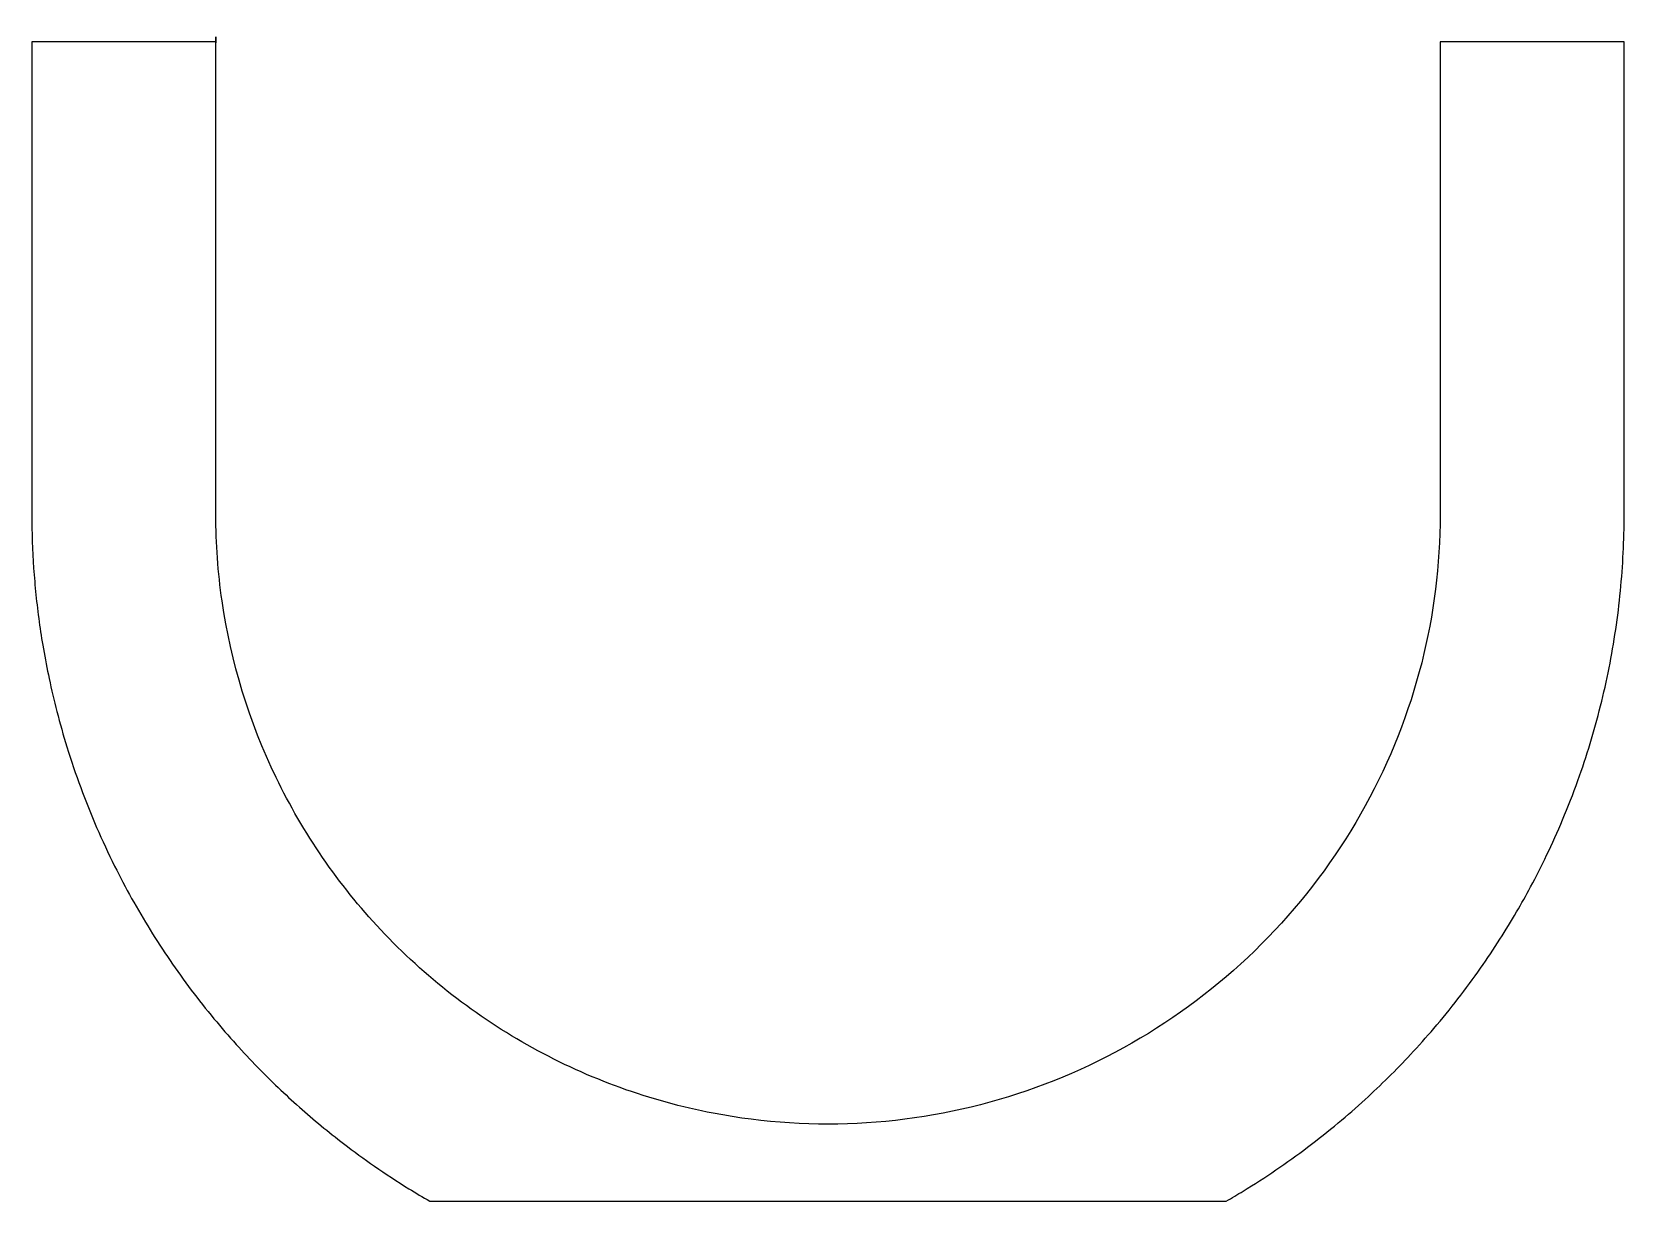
# Model space of a CAD drawing. Extents: x 203.3 to 256.3, y -627.1 to -588.2.
import ezdxf

# ---------------------------------------------------------------- set-up
doc = ezdxf.new("R2010")
doc.units = 0
doc.header["$LTSCALE"] = 12
doc.header["$MEASUREMENT"] = 0
doc.layers.add('REPAD', color=7, linetype='CONTINUOUS')

msp = doc.modelspace()

# ---------------------------------------------------------------- linework, layer by layer
at = {"layer": 'REPAD'}
msp.add_line((216.5, -627.132), (243.017, -627.132), dxfattribs=at)
for points, degree, knots in [([(209.379, -604.287), (209.379, -588.539), (209.379, -588.539)], 1, [0, 0, 1, 1.000001, 1.000001]), ([(209.379, -588.539), (208.9, -588.539), (208.161, -588.539), (207.16, -588.539), (206.379, -588.539), (205.598, -588.539), (204.556, -588.539), (203.775, -588.539), (203.254, -588.539)], 3, [0.0199977, 0.0199977, 0.0199977, 0.0199977, 0.2499911, 0.3749942, 0.5, 0.6250058, 0.7500089, 1, 1, 1, 1]), ([(256.264, -588.539), (255.743, -588.539), (254.962, -588.539), (253.92, -588.539), (253.139, -588.539), (252.357, -588.539), (251.357, -588.539), (250.617, -588.539), (250.138, -588.539)], 3, [0, 0, 0, 0, 0.2499911, 0.3749942, 0.5, 0.6250058, 0.7500089, 0.9800023, 0.9800023, 0.9800023, 0.9800023]), ([(203.254, -604.287), (203.254, -604.878), (203.284, -605.768), (203.385, -606.953), (203.492, -607.848), (203.637, -608.779), (203.829, -609.777), (204.087, -610.87), (204.431, -612.082), (204.868, -613.371), (205.399, -614.694), (205.97, -615.922), (206.568, -617.058), (207.184, -618.105), (207.847, -619.123), (208.556, -620.111), (209.292, -621.043), (210.032, -621.899), (210.747, -622.661), (211.449, -623.356), (212.155, -624.004), (212.882, -624.626), (213.712, -625.286), (214.682, -625.994), (215.644, -626.625), (216.268, -626.998), (216.5, -627.132)], 3, [0, 0, 0, 0, 0.0213503, 0.0321164, 0.0429605, 0.0538989, 0.06613, 0.0796523, 0.0944244, 0.1116223, 0.1287769, 0.1458817, 0.1605085, 0.1751276, 0.1897465, 0.2043724, 0.2190128, 0.2326275, 0.2452114, 0.2567563, 0.268297, 0.2798127, 0.291304, 0.3065948, 0.3231488, 0.3328381, 0.3328381, 0.3328381, 0.3328381]), ([(250.138, -604.287), (250.138, -605.945), (249.931, -607.602), (249.103, -610.867), (248.47, -612.471), (246.823, -615.469), (245.809, -616.863), (243.469, -619.358), (242.141, -620.458), (239.255, -622.295), (237.697, -623.032), (234.445, -624.094), (232.752, -624.42), (229.338, -624.637), (227.618, -624.529), (223.833, -623.803), (221.794, -623.064), (218.043, -620.993), (216.331, -619.662), (213.461, -616.596), (212.282, -614.882), (210.491, -611.179), (209.88, -609.189), (209.449, -606.204), (209.379, -605.246), (209.379, -604.287)], 3, [0, 0, 0, 0, 0.077891, 0.077891, 0.158279, 0.158279, 0.238667, 0.238667, 0.319055, 0.319055, 0.399443, 0.399443, 0.479831, 0.479831, 0.56022, 0.56022, 0.660913, 0.660913, 0.761606, 0.761606, 0.858282, 0.858282, 0.954959, 0.954959, 1, 1, 1, 1]), ([(243.017, -627.132), (243.206, -627.023), (243.765, -626.691), (244.676, -626.103), (245.732, -625.346), (246.721, -624.561), (247.615, -623.781), (248.417, -623.018), (249.184, -622.23), (249.96, -621.361), (250.739, -620.404), (251.471, -619.412), (252.118, -618.445), (252.67, -617.54), (253.191, -616.609), (253.708, -615.589), (254.239, -614.41), (254.722, -613.168), (255.141, -611.902), (255.488, -610.653), (255.772, -609.387), (255.994, -608.108), (256.202, -606.41), (256.264, -605.132), (256.264, -604.287)], 3, [0.6671637, 0.6671637, 0.6671637, 0.6671637, 0.6750271, 0.6906549, 0.7062922, 0.7219482, 0.7362308, 0.7491334, 0.7619106, 0.7759329, 0.7911992, 0.8064469, 0.8204387, 0.8332003, 0.8447302, 0.8589364, 0.874501, 0.8914176, 0.9070308, 0.9226343, 0.9382379, 0.9538519, 0.9694866, 1, 1, 1, 1])]:
    msp.add_open_spline(points, degree=degree, knots=knots, dxfattribs=at)
for points in [[(203.254, -588.539), (203.254, -604.287)], [(250.138, -588.539), (250.138, -604.287)], [(256.264, -604.287), (256.264, -588.539)]]:
    msp.add_open_spline(points, degree=1, dxfattribs=at)

doc.saveas('drawing.dxf')
